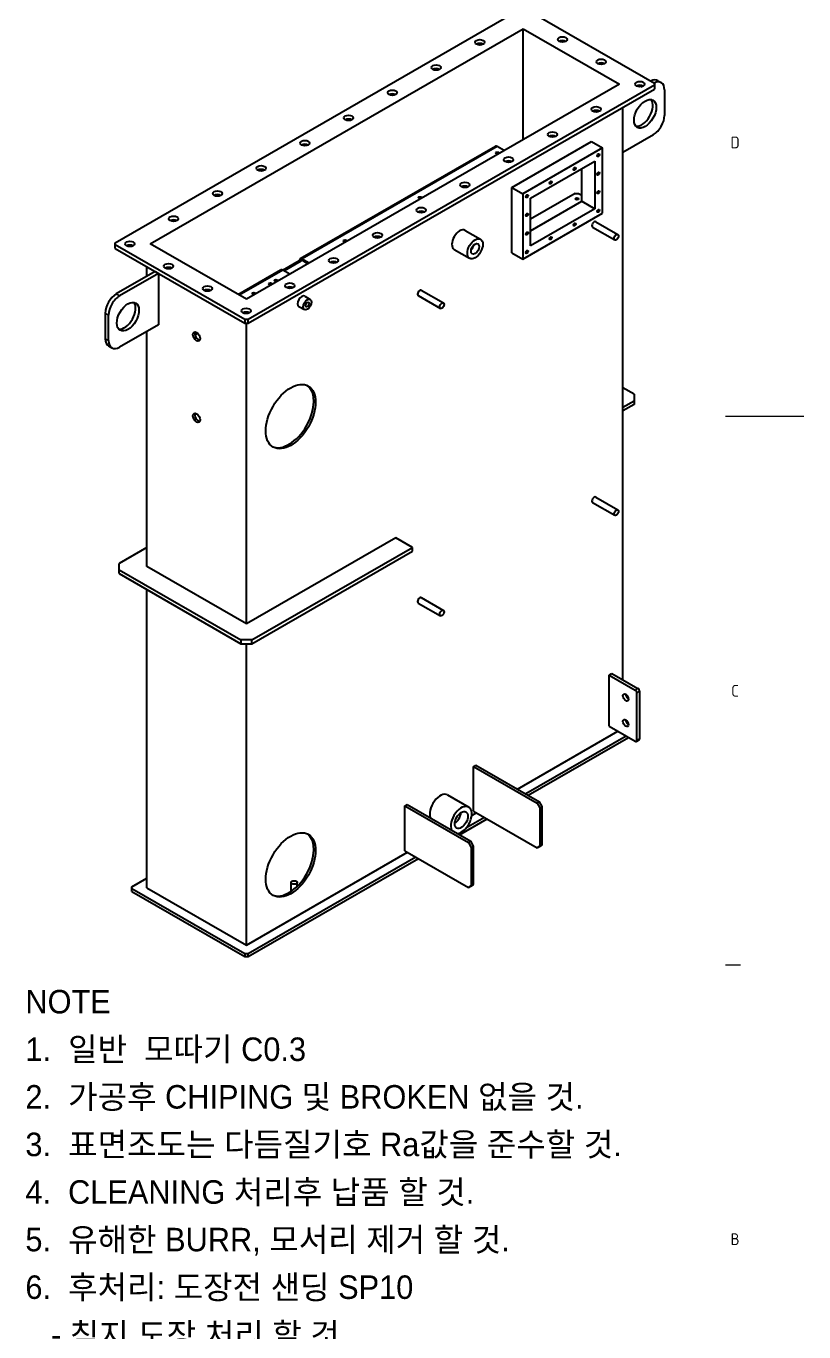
# Model space of a CAD drawing. Header units: millimetres. Extents: x 0 to 3564, y 0 to 2520.
# Drawn here: x 2968 to 3564, y 559 to 1559 of the extents above; entities that cross this region are included whole.
import ezdxf

# ---------------------------------------------------------------- set-up
doc = ezdxf.new("R2010")
doc.units = ezdxf.units.MM
doc.header["$LTSCALE"] = 6
doc.layers.get('0').update_dxf_attribs({"color": 3, "lineweight": 25})
for name, color, linetype, lineweight in [('가시적인 것(ISO)', 3, 'Continuous', 40), ('가시적인 좁은 것(ISO)', 3, 'Continuous', 35), ('경계(ISO)', 7, 'Continuous', 25), ('기호(ISO)', 5, 'Continuous', 25)]:
    doc.layers.add(name, color=color, linetype=linetype, lineweight=lineweight)
doc.styles.add('ISO Proportional', font='arial.ttf')
doc.styles.add('문자 텍스트_PSTEK_POSCO', font='isocp.shx')

# ---------------------------------------------------------------- blocks, each defined once
blk = doc.blocks.new('경계 Default Border')
at = {"layer": '경계(ISO)'}
blk.add_line((584, 140), (585.9, 140), dxfattribs=at)
at = {"layer": '경계(ISO)', "flags": 128}
blk.add_lwpolyline([(594, 210), (584, 210)], dxfattribs=at)
at = {"layer": '경계(ISO)', "color": 2, "char_height": 1.5, "attachment_point": 7, "style": '문자 텍스트_PSTEK_POSCO'}
for s, insert in [('D', (584.64, 244.24)), ('C', (584.72, 174.24)), ('B', (584.64, 104.24))]:
    blk.add_mtext(s, dxfattribs=dict(at, insert=insert))
blk = doc.blocks.new('주석-STS 판금')
at = {"layer": '기호(ISO)', "color": 2, "insert": (-40.78, 41.11), "char_height": 3, "width": 127.3568, "attachment_point": 1, "line_spacing_factor": 1.214607, "style": 'ISO Proportional'}
blk.add_mtext('\\f굴림|b0|i0;\\H3.0000;NOTE\\P1.  일반  모따기 C0.3\\P2.  가공후 CHIPING 및 BROKEN 없을 것.\\P3.  표면조도는 다듬질기호 Ra값을 준수할 것.\\P4.  CLEANING 처리후 납품 할 것.\\P5.  유해한 BURR, 모서리 제거 할 것.\\P6.  후처리: 도장전 샌딩 SP10\\P   - 침지 도장 처리 할 것\\P   - 색상:\\f굴림|b0|i0;\\H3.0000; KCC 5Y 7/1\\P\\f굴림|b0|i0;\\H3.0000;   - 하도: 이노가닉 징크 30um.\\P   - 중도: 생략\\P   - 상도: KCC 5Y 7/1 90um (분체)\\P   - 전체도막두께: Min. 120 ㎛ \\P7.   기밀 용접 할 것', dxfattribs=at)

msp = doc.modelspace()

# ---------------------------------------------------------------- linework, layer by layer
at = {"layer": '가시적인 것(ISO)'}
for p, q in [((3036.3502, 1393.0773), (3347.76, 1572.4063)), ((3350.3056, 1572.4063), (3449.5834, 1515.236)), ((3063.2485, 1392.3443), (3349.0328, 1556.9166)), ((3349.0328, 1472.0895), (3349.0328, 1556.9166)), ((3349.0328, 1556.9166), (3422.685, 1514.503)), ((3422.685, 1514.503), (3136.9008, 1349.9308)), ((3449.5834, 1513.7701), (3138.1735, 1334.4411)), ((3138.1735, 1331.4979), (3449.5834, 1510.8269)), ((3439.2293, 1512.6163), (3440.4927, 1513.3438)), ((3449.5834, 1515.236), (3449.5834, 1513.7701)), ((3449.5834, 1513.7701), (3449.5834, 1510.8269)), ((3452.1776, 1517.2127), (3454.7232, 1515.7468)), ((3457.2201, 1510.2342), (3457.2201, 1490.613)), ((3425.4003, 1058.3496), (3425.4003, 1496.9008)), ((3340.1232, 1435.473), (3401.2173, 1470.6547)), ((3401.2173, 1470.6547), (3409.7025, 1465.7684)), ((3425.4003, 1462.4786), (3448.7348, 1475.9161)), ((3178.162, 1380.9222), (3327.6302, 1466.9952)), ((3334.4794, 1463.7088), (3329.0075, 1466.8599)), ((3409.7025, 1465.7684), (3348.6085, 1430.5867)), ((3409.7025, 1415.7345), (3409.7025, 1465.7684)), ((3354.5482, 1427.1397), (3403.7629, 1455.4805)), ((3403.7629, 1455.4805), (3403.7629, 1419.1814)), ((3393.9199, 1424.8496), (3393.9199, 1449.8124)), ((3340.1232, 1435.473), (3348.6085, 1430.5867)), ((3340.1232, 1385.4391), (3340.1232, 1435.473)), ((3348.6085, 1430.5867), (3348.6085, 1380.5528)), ((3388.8288, 1430.9452), (3354.5482, 1411.2044)), ((3388.8288, 1430.9452), (3391.3743, 1430.9452)), ((3391.3743, 1430.9452), (3393.9199, 1429.4793)), ((3354.5482, 1390.8406), (3354.5482, 1427.1397)), ((3354.5482, 1402.177), (3393.9199, 1424.8496)), ((3393.9199, 1424.8496), (3403.7629, 1419.1814)), ((3348.6085, 1380.5528), (3409.7025, 1415.7345)), ((3403.7629, 1419.1814), (3354.5482, 1390.8406)), ((3304.4343, 1402.618), (3316.3137, 1395.7771)), ((3402.1409, 1405.0468), (3419.1115, 1395.2741)), ((3404.5363, 1409.2064), (3421.5068, 1399.4337)), ((3036.3502, 1391.6114), (3036.3502, 1393.0773)), ((3036.3502, 1388.6682), (3036.3502, 1391.6114)), ((3135.628, 1334.4411), (3036.3502, 1391.6114)), ((3136.9008, 1349.9308), (3063.2485, 1392.3443)), ((3036.3502, 1388.6682), (3135.628, 1331.4979)), ((3179.5393, 1380.7869), (3185.0112, 1377.6358)), ((3296.0505, 1388.0594), (3307.9299, 1381.2185)), ((3340.1232, 1385.4391), (3348.6085, 1380.5528)), ((3066.8972, 1371.0206), (3037.1987, 1353.9183)), ((3060.5332, 1367.3558), (3060.5332, 1374.7421)), ((3066.8972, 1371.0206), (3069.4428, 1369.5547)), ((3130.6227, 1353.5461), (3163.3127, 1372.3711)), ((3170.162, 1369.0847), (3164.69, 1372.2358)), ((3164.868, 1372.1333), (3177.5877, 1379.4581)), ((3178.5635, 1378.8962), (3165.8438, 1371.5714)), ((3177.5877, 1379.4581), (3177.5877, 1379.6543)), ((3177.5877, 1379.4581), (3178.5635, 1378.8962)), ((3178.5635, 1379.0924), (3178.5635, 1378.8962)), ((3184.0316, 1377.0717), (3179.5393, 1379.6587)), ((3069.4428, 1369.5547), (3039.7443, 1352.4524)), ((3069.4428, 1369.5547), (3069.4428, 1330.3124)), ((3181.5728, 1352.1722), (3185.8154, 1349.729)), ((3268.4977, 1352.6132), (3285.4683, 1342.8405)), ((3270.8931, 1356.7728), (3287.8636, 1347.0001)), ((3177.0815, 1344.3729), (3181.3242, 1341.9297)), ((3028.7134, 1339.2214), (3028.7134, 1319.6003)), ((3031.259, 1318.1344), (3031.259, 1337.7555)), ((3069.4428, 1330.3124), (3039.7443, 1313.2102)), ((3135.628, 1334.4411), (3135.628, 1331.4979)), ((3138.1735, 1334.4411), (3135.628, 1334.4411)), ((3135.628, 1331.4979), (3138.1735, 1331.4979)), ((3136.9008, 1338.846), (3136.9008, 1340.0418)), ((3136.9008, 1101.1409), (3136.9008, 1331.4979)), ((3138.1735, 1331.4979), (3138.1735, 1334.4411)), ((3060.5332, 1145.1181), (3060.5332, 1325.1817)), ((3098.8978, 1324.3804), (3097.3222, 1323.473)), ((3099.7011, 1323.7147), (3097.4947, 1322.4442)), ((3031.2103, 1314.0876), (3033.7559, 1312.6217)), ((3433.8856, 1277.0495), (3425.4003, 1281.9358)), ((3425.4003, 1267.2768), (3433.8856, 1272.1631)), ((3433.8856, 1277.0495), (3433.8856, 1272.1631)), ((3433.8856, 1272.1631), (3433.8856, 1269.22)), ((3433.8856, 1269.22), (3425.4003, 1264.3336)), ((3425.4003, 1264.3336), (3425.4003, 1267.2768)), ((3402.1409, 1194.1196), (3419.1115, 1184.3469)), ((3404.5363, 1198.2792), (3421.5068, 1188.5065)), ((3251.4521, 1167.1067), (3136.9008, 1101.1409)), ((3264.18, 1159.7771), (3251.4521, 1167.1067)), ((3060.5332, 1159.7771), (3039.32, 1147.5613)), ((3141.1434, 1088.9251), (3264.18, 1159.7771)), ((3141.1434, 1085.9819), (3264.18, 1156.834)), ((3264.18, 1156.834), (3264.18, 1159.7771)), ((3039.32, 1142.6749), (3039.32, 1147.5613)), ((3039.32, 1139.7317), (3039.32, 1142.6749)), ((3039.32, 1142.6749), (3132.6581, 1088.9251)), ((3136.9008, 1101.1409), (3060.5332, 1145.1181)), ((3039.32, 1139.7317), (3132.6581, 1085.9819)), ((3060.5332, 899.1182), (3060.5332, 1127.5159)), ((3270.8931, 1121.3192), (3287.8636, 1111.5465)), ((3268.4977, 1117.1596), (3285.4683, 1107.3869)), ((3141.1434, 1088.9251), (3132.6581, 1088.9251)), ((3132.6581, 1088.9251), (3132.6581, 1085.9819)), ((3132.6581, 1085.9819), (3141.1434, 1085.9819)), ((3136.9008, 855.141), (3136.9008, 1085.9819)), ((3141.1434, 1085.9819), (3141.1434, 1088.9251)), ((3414.7937, 1062.0144), (3416.915, 1063.236)), ((3414.7937, 1022.7721), (3414.7937, 1062.0144)), ((3414.7937, 1062.0144), (3434.7341, 1050.5315)), ((3416.915, 1063.236), (3436.8554, 1051.7531)), ((3436.0069, 1012.0278), (3436.0069, 1048.3269)), ((3438.1282, 1049.5485), (3438.1282, 1013.2494)), ((3414.7937, 1022.7721), (3434.7341, 1011.2892)), ((3427.5388, 1027.3749), (3428.5708, 1026.7806)), ((3344.4892, 974.6832), (3421.3953, 1018.9705)), ((3427.7593, 1015.3058), (3350.8531, 971.0185)), ((3352.7697, 969.9148), (3429.6758, 1014.2021)), ((3437.7537, 1012.4225), (3435.6324, 1011.2009)), ((3310.849, 992.1008), (3312.5461, 993.0781)), ((3310.849, 992.1008), (3359.6394, 964.0043)), ((3310.849, 957.7638), (3310.849, 992.1008)), ((3312.5461, 993.0781), (3361.3364, 964.9815)), ((3291.0821, 970.1523), (3307.2042, 960.8682)), ((3258.2403, 961.8054), (3259.9373, 962.7827)), ((3258.2403, 961.8054), (3307.0306, 933.7089)), ((3258.2403, 927.4684), (3258.2403, 961.8054)), ((3259.9373, 962.7827), (3308.7277, 934.6862)), ((3361.3364, 964.9815), (3359.6394, 964.0043)), ((3359.6394, 964.0043), (3361.7607, 960.33)), ((3363.4578, 961.3073), (3361.3364, 964.9815)), ((3361.7607, 960.33), (3363.4578, 961.3073)), ((3361.7607, 960.33), (3361.7607, 930.8984)), ((3363.4578, 931.8756), (3363.4578, 961.3073)), ((3300.161, 939.6194), (3321.2591, 951.769)), ((3319.3425, 952.8727), (3305.0387, 944.6357)), ((3309.5246, 954.5485), (3312.9786, 956.5375)), ((3310.849, 957.7638), (3359.6394, 929.6673)), ((3308.7277, 934.6862), (3307.0306, 933.7089)), ((3307.0306, 933.7089), (3309.152, 930.0347)), ((3310.849, 931.012), (3308.7277, 934.6862)), ((3309.152, 930.0347), (3310.849, 931.012)), ((3310.849, 901.5803), (3310.849, 931.012)), ((3361.7607, 930.8984), (3359.6394, 929.6673)), ((3359.6394, 929.6673), (3361.3364, 930.6446)), ((3361.3364, 930.6446), (3363.4578, 931.8756)), ((3363.4578, 931.8756), (3361.7607, 930.8984)), ((3136.9008, 855.141), (3260.3698, 926.2421)), ((3266.7338, 922.5774), (3138.1735, 848.5444)), ((3138.1735, 846.3371), (3268.6504, 921.4737)), ((3258.2403, 927.4684), (3307.0306, 899.3719)), ((3309.152, 930.0347), (3309.152, 900.603)), ((3049.0781, 899.8511), (3060.5332, 906.4477)), ((3171.0723, 896.3256), (3171.0723, 903.114)), ((3175.8723, 900.2856), (3175.8723, 903.114)), ((3309.152, 900.603), (3307.0306, 899.3719)), ((3307.0306, 899.3719), (3308.7277, 900.3492)), ((3308.7277, 900.3492), (3310.849, 901.5803)), ((3310.849, 901.5803), (3309.152, 900.603)), ((3049.0781, 898.3852), (3049.0781, 899.8511)), ((3135.628, 848.5444), (3049.0781, 898.3852)), ((3049.0781, 896.1778), (3049.0781, 898.3852)), ((3049.0781, 896.1778), (3135.628, 846.3371)), ((3060.5332, 899.1182), (3136.9008, 855.141)), ((3138.1735, 848.5444), (3135.628, 848.5444)), ((3135.628, 848.5444), (3135.628, 846.3371)), ((3135.628, 846.3371), (3138.1735, 846.3371)), ((3138.1735, 846.3371), (3138.1735, 848.5444))]:
    msp.add_line(p, q, dxfattribs=at)
for centre, major_axis, ratio in [((3378.9434, 1548.8296), (-3.6, 0), 0.575861701), ((3315.7281, 1546.6308), (-3.6, 0), 0.575861701), ((3408.6419, 1531.7274), (-3.6, 0), 0.575861701), ((3282.2112, 1527.3297), (-3.6, 0), 0.575861701), ((3438.3404, 1514.6252), (-3.6, 0), 0.575861701), ((3248.6943, 1508.0286), (-3.6, 0), 0.575861701), ((3442.3709, 1491.8725), (5.9884, 10.399), 0.578093116), ((3215.1775, 1488.7276), (-3.6, 0), 0.575861701), ((3404.8235, 1495.3241), (-3.6, 0), 0.575861701), ((3181.6606, 1469.4265), (-3.6, 0), 0.575861701), ((3371.3067, 1476.0231), (-3.6, 0), 0.575861701), ((3329.1772, 1461.8758), (-1.2402, 0), 0.575861701), ((3406.5206, 1460.257), (0.6189, 1.0747), 0.578093116), ((3148.1438, 1450.1254), (-3.6, 0), 0.575861701), ((3337.7898, 1456.722), (-3.6, 0), 0.575861701), ((3388.2772, 1449.7514), (0.6189, 1.0747), 0.578093116), ((3370.0339, 1439.2457), (0.6189, 1.0747), 0.578093116), ((3406.5206, 1446.0317), (0.6189, 1.0747), 0.578093116), ((3114.6269, 1430.8243), (-3.6, 0), 0.575861701), ((3304.2729, 1437.4209), (-3.6, 0), 0.575861701), ((3406.5206, 1431.8064), (0.6189, 1.0747), 0.578093116), ((3270.7561, 1418.1198), (-3.6, 0), 0.575861701), ((3269.7803, 1427.6714), (-1.2402, 0), 0.575861701), ((3351.7905, 1428.7401), (0.6189, 1.0747), 0.578093116), ((3390.1015, 1426.7918), (-1.2402, 0), 0.575861701), ((3081.11, 1411.5233), (-3.6, 0), 0.575861701), ((3351.7905, 1414.5148), (0.6189, 1.0747), 0.578093116), ((3406.5206, 1417.5811), (0.6189, 1.0747), 0.578093116), ((3237.2392, 1398.8187), (-3.6, 0), 0.575861701), ((3351.7905, 1400.2895), (0.6189, 1.0747), 0.578093116), ((3388.2772, 1407.0754), (0.6189, 1.0747), 0.578093116), ((3047.5932, 1392.2222), (-3.6, 0), 0.575861701), ((3212.5046, 1394.6885), (-1.2402, 0), 0.575861701), ((3312.1218, 1388.4978), (4.1919, 7.2793), 0.578093116), ((3312.1218, 1388.4978), (2.2153, 3.8469), 0.578093116), ((3370.0339, 1396.5698), (0.6189, 1.0747), 0.578093116), ((3420.3092, 1397.3539), (1.1977, 2.0798), 0.578093116), ((3203.7223, 1379.5177), (-3.6, 0), 0.575861701), ((3351.7905, 1386.0641), (0.6189, 1.0747), 0.578093116), ((3077.2917, 1375.12), (-3.6, 0), 0.575861701), ((3155.229, 1361.7057), (-1.2402, 0), 0.575861701), ((3159.4716, 1364.1489), (-1.2402, 0), 0.575861701), ((3170.2055, 1360.2166), (-3.6, 0), 0.575861701), ((3106.9901, 1358.0177), (-3.6, 0), 0.575861701), ((3142.501, 1354.3762), (-1.2402, 0), 0.575861701), ((3183.5698, 1345.8294), (2.2456, 3.8996), 0.578093116), ((3046.1082, 1336.4961), (5.9884, 10.399), 0.578093116), ((3136.6886, 1340.9155), (-3.6, 0), 0.575861701), ((3183.5698, 1345.8294), (0.9951, 1.7281), 0.578093116), ((3286.666, 1344.9203), (1.1977, 2.0798), 0.578093116), ((3098.717, 1321.3029), (-1.9462, 3.3797), 0.578093116), ((3170.8419, 1259.9964), (13.4739, 23.3978), 0.578093116), ((3098.717, 1259.0058), (-1.9462, 3.3797), 0.578093116), ((3420.3092, 1186.4267), (1.1977, 2.0798), 0.578093116), ((3286.666, 1109.4667), (1.1977, 2.0798), 0.578093116), ((3427.5216, 1044.8743), (-1.4971, 2.5998), 0.578093116), ((3427.5216, 1025.2532), (-1.4971, 2.5998), 0.578093116), ((3301.5152, 950.9892), (3.543, 6.1526), 0.578093116), ((3170.8419, 916.6266), (13.4739, 23.3978), 0.578093116), ((3173.4723, 903.114), (-2.4, 0), 0.575861701)]:
    msp.add_ellipse(centre, major_axis=major_axis, ratio=ratio, dxfattribs=at)
for centre, major_axis, ratio, start_param, end_param in [((3315.7281, 1543.6876), (-3.6, 0), 0.575861701, 3.930873278, 5.493904683), ((3378.9434, 1545.8865), (-3.6, 0), 0.575861701, 3.930873278, 5.493904683), ((3408.6419, 1528.7843), (-3.6, 0), 0.575861701, 3.930873278, 5.493904683), ((3282.2112, 1524.3865), (-3.6, 0), 0.575861701, 3.930873278, 5.493904683), ((3438.3404, 1511.682), (-3.6, 0), 0.575861701, 3.930873278, 5.493904683), ((3446.1893, 1506.8137), (5.9884, 10.399), 0.578093116, 0, 0.723692568), ((3448.7348, 1505.3478), (5.9884, 10.399), 0.578093116, 5.495853435, 7.006877875), ((3248.6943, 1505.0855), (-3.6, 0), 0.575861701, 3.930873278, 5.493904683), ((3439.8253, 1493.3384), (-5.9884, -10.399), 0.578093116, 0.213337611, 2.928255042), ((3404.8235, 1492.381), (-3.6, 0), 0.575861701, 3.930873278, 5.493904683), ((3448.7348, 1485.7267), (-5.9884, -10.399), 0.578093116, 0.783464455, 2.354260782), ((3215.1775, 1485.7844), (-3.6, 0), 0.575861701, 3.930873278, 5.493904683), ((3371.3067, 1473.0799), (-3.6, 0), 0.575861701, 3.930873278, 5.493904683), ((3181.6606, 1466.4833), (-3.6, 0), 0.575861701, 3.930873278, 5.493904683), ((3329.0075, 1464.6035), (-1.3773, 2.3918), 0.578093116, 5.499720852, 6.283185307), ((3329.1772, 1460.7476), (-1.2402, 0), 0.575861701, 4.052178804, 5.372599157), ((3337.7898, 1453.7788), (-3.6, 0), 0.575861701, 3.930873278, 5.493904683), ((3148.1438, 1447.1822), (-3.6, 0), 0.575861701, 3.930873278, 5.493904683), ((3114.6269, 1427.8812), (-3.6, 0), 0.575861701, 3.930873278, 5.493904683), ((3304.2729, 1434.4777), (-3.6, 0), 0.575861701, 3.930873278, 5.493904683), ((3269.7803, 1426.5432), (-1.2402, 0), 0.575861701, 4.052178804, 5.372599157), ((3390.1015, 1425.6636), (-1.2402, 0), 0.575861701, 4.052178804, 5.372599157), ((3081.11, 1408.5801), (-3.6, 0), 0.575861701, 3.930873278, 5.493904683), ((3270.7561, 1415.1767), (-3.6, 0), 0.575861701, 3.930873278, 5.493904683), ((3300.2424, 1395.3387), (-4.1919, -7.2793), 0.578093116, 3.141592654, 6.283185307), ((3403.3386, 1407.1266), (-1.1977, -2.0798), 0.578093116, 3.141592654, 6.283185307), ((3047.5932, 1389.279), (-3.6, 0), 0.575861701, 3.930873278, 5.493904683), ((3212.5046, 1393.5603), (-1.2402, 0), 0.575861701, 4.052178804, 5.372599157), ((3237.2392, 1395.8756), (-3.6, 0), 0.575861701, 3.930873278, 5.493904683), ((3308.3382, 1390.6766), (2.1319, 3.702), 0.578093116, 4.179593518, 5.245184443), ((3308.3382, 1390.6766), (-2.0793, -3.6108), 0.578093116, 1.053260549, 2.088332105), ((3179.5393, 1378.5304), (-1.3773, 2.3918), 0.578093116, 5.499720852, 7.070517179), ((3077.2917, 1372.1768), (-3.6, 0), 0.575861701, 3.930873278, 5.493904683), ((3164.69, 1369.9793), (-1.3773, 2.3918), 0.578093116, 5.499720852, 6.283185307), ((3179.5393, 1378.5304), (-0.6887, 1.1959), 0.578093116, 5.499720852, 7.070517179), ((3203.7223, 1376.5745), (-3.6, 0), 0.575861701, 3.930873278, 5.493904683), ((3155.229, 1360.5775), (-1.2402, 0), 0.575861701, 4.052178804, 5.372599157), ((3159.4716, 1363.0206), (-1.2402, 0), 0.575861701, 4.052178804, 5.372599157), ((3037.1987, 1344.1078), (-5.9884, -10.399), 0.578093116, 3.925057109, 5.495853435), ((3039.7443, 1342.6419), (5.9884, 10.399), 0.578093116, 0.783464455, 2.354260782), ((3106.9901, 1355.0746), (-3.6, 0), 0.575861701, 3.930873278, 5.493904683), ((3142.501, 1353.2479), (-1.2402, 0), 0.575861701, 4.052178804, 5.372599157), ((3170.2055, 1357.2734), (-3.6, 0), 0.575861701, 3.930873278, 5.493904683), ((3179.3272, 1348.2725), (-2.2456, -3.8996), 0.578093116, 3.141592654, 6.283185307), ((3269.6954, 1354.693), (-1.1977, -2.0798), 0.578093116, 3.141592654, 6.283185307), ((3043.5627, 1337.962), (-5.9884, -10.399), 0.578093116, 0.213337611, 2.928255042), ((3136.6886, 1337.9723), (-3.6, 0), 0.575861701, 3.930873278, 5.493904683), ((3100.0746, 1322.0848), (-1.9462, 3.3797), 0.578093116, 0.354842738, 2.786749916), ((3037.1987, 1324.4866), (-5.9884, -10.399), 0.578093116, 5.495853435, 6.283185307), ((3039.7443, 1323.0207), (-5.9884, -10.399), 0.578093116, 5.495853435, 7.066649762), ((3169.4842, 1260.7782), (-13.4739, -23.3978), 0.578093116, 0.050207288, 3.091385365), ((3100.0746, 1259.7877), (-1.9462, 3.3797), 0.578093116, 0.354842738, 2.786749916), ((3403.3386, 1196.1994), (-1.1977, -2.0798), 0.578093116, 3.141592654, 6.283185307), ((3269.6954, 1119.2394), (-1.1977, -2.0798), 0.578093116, 3.141592654, 6.283185307), ((3434.7341, 1049.0599), (0.8983, -1.5599), 0.578093116, 0.787331872, 2.358128199), ((3436.8554, 1050.2815), (-0.8983, 1.5599), 0.578093116, 3.928924525, 5.499720852), ((3429.643, 1046.0959), (1.4971, -2.5998), 0.578093116, 3.925064558, 5.499713403), ((3429.643, 1026.4748), (1.4971, -2.5998), 0.578093116, 3.925064558, 5.499713403), ((3434.7341, 1012.7608), (0.8983, -1.5599), 0.578093116, 5.499720852, 7.070517179), ((3436.8554, 1013.9824), (0.8983, -1.5599), 0.578093116, 0, 0.787331872), ((3285.3932, 960.2732), (5.689, 9.8791), 0.578093116, 0, 2.748073079), ((3301.5152, 950.9892), (5.689, 9.8791), 0.578093116, 3.535112228, 9.031258386), ((3296.3222, 953.9796), (3.4285, 5.9537), 0.578093116, 3.962690325, 5.462087636), ((3296.3222, 953.9796), (-3.3881, -5.8835), 0.578093116, 0.822377121, 2.319215533), ((3169.4842, 917.4084), (-13.4739, -23.3978), 0.578093116, 0.050207288, 3.091385365)]:
    msp.add_ellipse(centre, major_axis=major_axis, ratio=ratio, start_param=start_param, end_param=end_param, dxfattribs=at)
at = {"layer": '가시적인 좁은 것(ISO)'}
for p, q in [((3329.0075, 1466.8599), (3179.5393, 1380.7869)), ((3164.69, 1372.2358), (3131.4288, 1353.0819)), ((3179.5431, 1379.6565), (3178.5635, 1379.0924)), ((3039.7443, 1352.4524), (3037.1987, 1353.9183)), ((3028.7134, 1339.2214), (3031.259, 1337.7555)), ((3031.259, 1318.1344), (3028.7134, 1319.6003)), ((3436.8554, 1051.7531), (3434.7341, 1050.5315)), ((3436.0069, 1048.3269), (3438.1282, 1049.5485)), ((3438.1282, 1013.2494), (3436.0069, 1012.0278))]:
    msp.add_line(p, q, dxfattribs=at)

# ---------------------------------------------------------------- block references
at = {"xscale": 6, "yscale": 6, "zscale": 6}
for name, p in [('경계 Default Border', (0, 0)), ('주석-STS 판금', (3212.2465, 574.2137))]:
    msp.add_blockref(name, p, dxfattribs=at)

doc.saveas('drawing.dxf')
